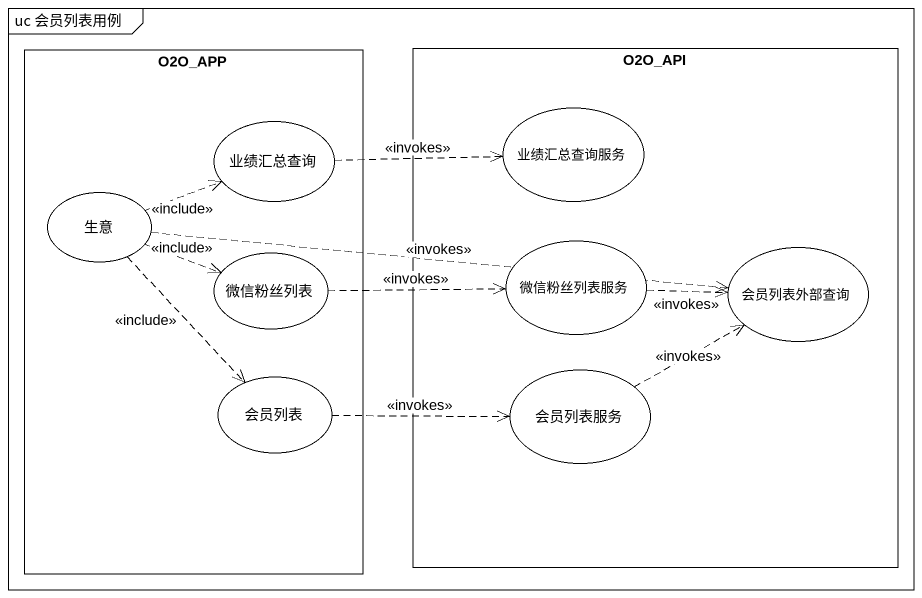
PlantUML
@startuml
mainframe uc 会员列表用例
rectangle O2O_APP {
  usecase 业绩汇总查询
  usecase 生意
  usecase 微信粉丝列表
  usecase 会员列表
}
rectangle O2O_API {
  usecase 业绩汇总查询服务
  usecase 微信粉丝列表服务
  usecase 会员列表外部查询
  usecase 会员列表服务
}
业绩汇总查询 .right.> 业绩汇总查询服务 : <<invokes>>
生意 .right.> 业绩汇总查询 : <<include>>
生意 .right.> 微信粉丝列表 : <<include>>
生意 .right.> 会员列表外部查询 : <<invokes>>
生意 ..> 会员列表 : <<include>>
微信粉丝列表 .right.> 微信粉丝列表服务 : <<invokes>>
微信粉丝列表服务 .right.> 会员列表外部查询 : <<invokes>>
会员列表 .right.> 会员列表服务 : <<invokes>>
会员列表服务 .right.> 会员列表外部查询 : <<invokes>>
@enduml
